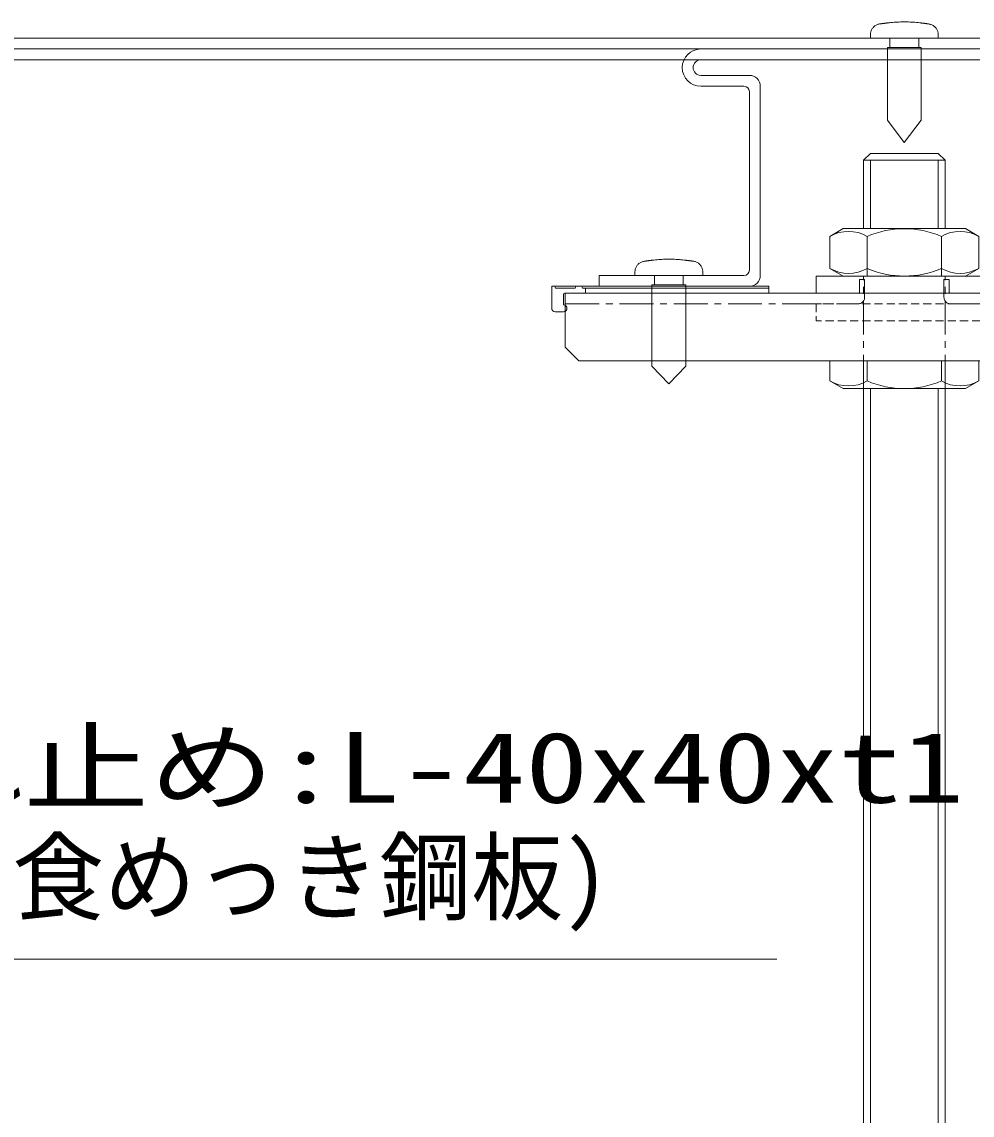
# Model space of a CAD drawing. Units: millimetres, scale not verified. Extents: x -829 to 829, y -160 to 161.
# Drawn here: x 670.76 to 698.79, y -50.57 to -18.32 of the extents above; entities that cross this region are included whole.
import ezdxf
from ezdxf.enums import TextEntityAlignment as Align

# ---------------------------------------------------------------- set-up
doc = ezdxf.new("R2010")
doc.units = ezdxf.units.MM
doc.header["$LTSCALE"] = 2
doc.linetypes.add('CHAIN1', pattern=[8, 5, -1, 1, -1])
doc.linetypes.add('DASHED1', pattern=[1.8, 1.2, -0.6])
for name, color, linetype, lineweight in [('0-0_一般', 4, 'Continuous', 9), ('0-1_根太', 4, 'Continuous', 9), ('0-3_束', 4, 'Continuous', 9), ('0-7_文字', 4, 'Continuous', 9), ('0-9_大引', 4, 'Continuous', 9)]:
    doc.layers.add(name, color=color, linetype=linetype, lineweight=lineweight)
doc.styles.add('ＭＳ ゴシック', font='')
doc.styles.get('ＭＳ ゴシック').set_extended_font_data('MS Gothic')

# ---------------------------------------------------------------- blocks, each defined once
blk = doc.blocks.new('グループ-298-1')
at = {"layer": '0-1_根太'}
for p, q in [((7705.16, -13.02), (8431.98, -13.02)), ((7705.16, -16.22), (8431.98, -16.22))]:
    blk.add_line(p, q, dxfattribs=at)
blk = doc.blocks.new('グループ-400-1')
at = {"layer": '0-0_一般'}
for p, q in [((8250.93, -13.02), (8250.93, -15.82)), ((8259.42, -15.82), (8259.42, -13.02))]:
    blk.add_line(p, q, dxfattribs=at)
for points in [[(8245.18, -13.02), (8245.18, -12.98), (8245.18, -12.93), (8245.18, -12.88), (8245.18, -12.83), (8245.18, -12.78), (8245.18, -12.73), (8245.18, -12.69), (8245.18, -12.64), (8245.18, -12.59), (8245.18, -12.54), (8245.18, -12.49), (8245.18, -12.45), (8245.18, -12.4), (8245.18, -12.35), (8245.18, -12.3), (8245.18, -12.25), (8245.18, -12.2), (8245.18, -12.16), (8245.18, -12.11), (8245.18, -12.06), (8245.18, -12.01), (8245.18, -11.85), (8245.2, -11.65), (8245.23, -11.44), (8245.27, -11.23), (8245.33, -11.02), (8245.4, -10.82), (8245.49, -10.61), (8245.6, -10.42), (8245.72, -10.22), (8245.85, -10.04), (8245.99, -9.86), (8246.15, -9.7), (8246.32, -9.55), (8246.5, -9.41), (8246.68, -9.29), (8246.87, -9.18), (8247.07, -9.08), (8247.27, -9)], [(8247.27, -9), (8247.47, -8.93), (8247.67, -8.88), (8247.87, -8.84), (8248.02, -8.82), (8248.13, -8.81), (8248.23, -8.79), (8248.33, -8.78), (8248.44, -8.77), (8248.54, -8.75), (8248.65, -8.74), (8248.75, -8.73), (8248.85, -8.71), (8248.96, -8.7), (8249.06, -8.69), (8249.16, -8.67), (8249.27, -8.66), (8249.37, -8.65), (8249.48, -8.63), (8249.58, -8.62), (8249.68, -8.61), (8249.79, -8.59), (8249.89, -8.58), (8250, -8.57), (8250.1, -8.55), (8250.29, -8.53), (8250.77, -8.47), (8251.24, -8.42), (8251.71, -8.38), (8252.18, -8.34), (8252.65, -8.31), (8253.12, -8.28), (8253.59, -8.26), (8254.06, -8.24), (8254.53, -8.23), (8255, -8.22), (8255.47, -8.22), (8255.94, -8.23), (8256.41, -8.24), (8256.88, -8.26)], [(8256.88, -8.26), (8257.35, -8.28), (8257.82, -8.31), (8258.29, -8.35), (8258.77, -8.39), (8259.24, -8.43), (8259.71, -8.49), (8260.18, -8.54), (8260.28, -8.56), (8260.38, -8.57), (8260.49, -8.58), (8260.59, -8.6), (8260.7, -8.61), (8260.8, -8.62), (8260.9, -8.64), (8261.01, -8.65), (8261.11, -8.66), (8261.22, -8.68), (8261.32, -8.69), (8261.42, -8.7), (8261.53, -8.72), (8261.63, -8.73), (8261.73, -8.74), (8261.84, -8.76), (8261.94, -8.77), (8262.05, -8.78), (8262.15, -8.8), (8262.25, -8.81), (8262.36, -8.82), (8262.53, -8.85), (8262.73, -8.89), (8262.93, -8.95), (8263.13, -9.02), (8263.33, -9.1), (8263.53, -9.2), (8263.72, -9.32), (8263.9, -9.44), (8264.08, -9.59), (8264.24, -9.74), (8264.4, -9.91)], [(8264.4, -9.91), (8264.54, -10.08), (8264.67, -10.27), (8264.78, -10.46), (8264.88, -10.66), (8264.97, -10.87), (8265.04, -11.07), (8265.1, -11.28), (8265.14, -11.49), (8265.16, -11.7), (8265.18, -11.9), (8265.18, -12.02), (8265.18, -12.07), (8265.18, -12.12), (8265.18, -12.17), (8265.18, -12.22), (8265.18, -12.27), (8265.18, -12.31), (8265.18, -12.36), (8265.18, -12.41), (8265.18, -12.46), (8265.18, -12.51), (8265.18, -12.55), (8265.18, -12.6), (8265.18, -12.65), (8265.18, -12.7), (8265.18, -12.75), (8265.18, -12.79), (8265.18, -12.84), (8265.18, -12.89), (8265.18, -12.94), (8265.18, -12.99), (8264.94, -13.02), (8264, -13.02), (8263.06, -13.02), (8262.12, -13.02), (8261.18, -13.02), (8260.24, -13.02), (8259.29, -13.02), (8258.35, -13.02)], [(8258.35, -13.02), (8257.41, -13.02), (8256.47, -13.02), (8255.53, -13.02), (8254.59, -13.02), (8253.65, -13.02), (8252.71, -13.02), (8251.77, -13.02), (8250.82, -13.02), (8249.88, -13.02), (8248.94, -13.02), (8248, -13.02), (8247.06, -13.02), (8246.12, -13.02), (8245.18, -13.02)]]:
    blk.add_lwpolyline(points, dxfattribs=at)
blk.add_lwpolyline([(8250.18, -15.82), (8250.18, -37.25), (8255.18, -43.82), (8260.18, -37.25), (8260.18, -15.82)], close=True, dxfattribs=at)
blk = doc.blocks.new('グループ-402-1')
at = {"layer": '0-3_束'}
for p, q in [((8243.18, -49.04), (8245.18, -47.04)), ((8245.18, -47.04), (8265.18, -47.04)), ((8265.18, -47.04), (8267.18, -49.04)), ((8243.18, -49.04), (8267.18, -49.04)), ((8243.18, -49.04), (8243.18, -69.22)), ((8245.18, -49.04), (8245.18, -69.22)), ((8265.18, -49.04), (8265.18, -69.22)), ((8267.18, -49.04), (8267.18, -69.22)), ((8243.18, -116.42), (8243.18, -474.82)), ((8245.18, -116.42), (8245.18, -474.82)), ((8265.18, -116.42), (8265.18, -474.82)), ((8267.18, -116.42), (8267.18, -474.82))]:
    blk.add_line(p, q, dxfattribs=at)
blk = doc.blocks.new('グループ-403-1')
at = {"layer": '0-3_束'}
for p, q in [((8229.18, -83.22), (8229.18, -88.22)), ((8281.18, -83.22), (8229.18, -83.22)), ((8281.18, -88.22), (8281.18, -83.22))]:
    blk.add_line(p, q, dxfattribs=at)
blk = doc.blocks.new('グループ-404-1')
at = {"layer": '0-3_束'}
for p, q in [((8233.24, -108.22), (8233.24, -114.15)), ((8244.21, -108.22), (8244.21, -114.15)), ((8266.15, -108.22), (8266.15, -114.15)), ((8277.12, -108.22), (8277.12, -114.15)), ((8233.24, -114.15), (8237.18, -116.42)), ((8277.12, -114.15), (8273.18, -116.42)), ((8273.18, -116.42), (8237.18, -116.42))]:
    blk.add_line(p, q, dxfattribs=at)
for centre, radius, start, end in [((8238.72, -104.65), 10.97, 240, 300), ((8255.18, -88.83), 27.59, 246.5735, 293.4265), ((8271.63, -104.65), 10.97, 240, 300)]:
    blk.add_arc(centre, radius, start, end, dxfattribs=at)
blk = doc.blocks.new('グループ-405-1')
at = {"layer": '0-3_束'}
for p, q in [((8151.18, -92.72), (8151.18, -86.22)), ((8151.78, -86.22), (8151.18, -86.22)), ((8215.18, -86.22), (8151.78, -86.22)), ((8152.48, -86.82), (8157.88, -86.82)), ((8158.58, -86.22), (8159.78, -86.22)), ((8160.48, -86.82), (8161.18, -86.82)), ((8161.18, -86.82), (8161.18, -88.22)), ((8215.18, -86.82), (8161.18, -86.82)), ((8215.18, -86.22), (8215.18, -88.22)), ((8154.68, -91.72), (8154.68, -88.62)), ((8215.18, -88.22), (8155.08, -88.22)), ((8154.68, -93.72), (8152.18, -93.72))]:
    blk.add_line(p, q, dxfattribs=at)
for centre, radius, start, end in [((8151.88, -86.52), 0.3, 0, 90), ((8152.48, -86.52), 0.3, 180, 270), ((8157.88, -86.52), 0.3, 270, 0), ((8158.48, -86.52), 0.3, 90, 180), ((8159.88, -86.52), 0.3, 0, 90), ((8160.48, -86.52), 0.3, 180, 270), ((8155.08, -88.62), 0.4, 90, 180), ((8152.18, -92.72), 1, 180, 270), ((8154.68, -92.72), 1, 60.2034, 90), ((8154.68, -92.72), 1, 270, 299.7966)]:
    blk.add_arc(centre, radius, start, end, dxfattribs=at)
at = {"layer": '0-3_束', "linetype": 'CHAIN1'}
blk.add_arc((8154.68, -92.72), 1, 299.7966, 60.2034, dxfattribs=at)
blk = doc.blocks.new('グループ-406-1')
at = {"layer": '0-3_束'}
for p, q in [((8295.18, -86.22), (8295.18, -88.22)), ((8295.18, -86.22), (8358.58, -86.22)), ((8295.18, -86.82), (8349.18, -86.82)), ((8349.88, -86.82), (8349.18, -86.82)), ((8349.18, -86.82), (8349.18, -88.22)), ((8351.78, -86.22), (8350.58, -86.22)), ((8357.88, -86.82), (8352.48, -86.82)), ((8358.58, -86.22), (8359.18, -86.22)), ((8359.18, -92.72), (8359.18, -86.22)), ((8295.18, -88.22), (8355.27, -88.22)), ((8355.67, -91.72), (8355.67, -88.62)), ((8355.67, -93.72), (8358.18, -93.72))]:
    blk.add_line(p, q, dxfattribs=at)
for centre, radius, start, end in [((8349.88, -86.52), 0.3, 270, 0), ((8350.48, -86.52), 0.3, 90, 180), ((8351.88, -86.52), 0.3, 0, 90), ((8352.48, -86.52), 0.3, 180, 270), ((8357.88, -86.52), 0.3, 270, 0), ((8358.48, -86.52), 0.3, 90, 180), ((8355.27, -88.62), 0.4, 0, 90), ((8355.67, -92.72), 1, 90, 119.7966), ((8358.18, -92.72), 1, 270, 0), ((8355.67, -92.72), 1, 240.2034, 270)]:
    blk.add_arc(centre, radius, start, end, dxfattribs=at)
at = {"layer": '0-3_束', "linetype": 'CHAIN1'}
blk.add_arc((8355.67, -92.72), 1, 119.7966, 240.2034, dxfattribs=at)
blk = doc.blocks.new('グループ-407-1')
at = {"layer": '0-3_束', "color": 7, "linetype": 'DASHED1'}
for p, q in [((8229.18, -91.42), (8229.18, -96.42)), ((8281.18, -91.42), (8229.18, -91.42)), ((8281.18, -96.42), (8281.18, -91.42)), ((8281.18, -96.42), (8229.18, -96.42))]:
    blk.add_line(p, q, dxfattribs=at)
blk = doc.blocks.new('グループ-408-1')
at = {"layer": '0-3_束', "color": 7, "linetype": 'CHAIN1'}
for p, q in [((8243.18, -116.42), (8243.18, -83.22)), ((8267.18, -116.42), (8267.18, -83.22)), ((8241.98, -84.22), (8241.98, -87.92)), ((8243.48, -84.22), (8241.98, -84.22)), ((8243.48, -89.42), (8243.48, -84.22)), ((8266.88, -84.22), (8268.38, -84.22)), ((8266.88, -89.42), (8266.88, -84.22)), ((8268.38, -84.22), (8268.38, -87.92)), ((8155.18, -91.42), (8241.48, -91.42)), ((8355.18, -91.42), (8268.88, -91.42))]:
    blk.add_line(p, q, dxfattribs=at)
at = {"layer": '0-3_束'}
for p, q in [((8155.18, -88.22), (8155.18, -104.22)), ((8155.18, -104.22), (8159.18, -108.22)), ((8355.18, -104.22), (8351.18, -108.22)), ((8159.18, -108.22), (8351.18, -108.22))]:
    blk.add_line(p, q, dxfattribs=at)
at = {"layer": '0-3_束', "linetype": 'CHAIN1'}
for p, q in [((8241.68, -88.22), (8229.18, -88.22)), ((8268.68, -88.22), (8320.38, -88.22))]:
    blk.add_line(p, q, dxfattribs=at)
at = {"layer": '0-3_束'}
blk.add_lwpolyline([(8155.18, -88.22), (8355.18, -88.22), (8355.18, -104.22)], dxfattribs=at)
at = {"layer": '0-3_束', "color": 7, "linetype": 'CHAIN1'}
for centre, start, end in [((8241.48, -89.42), 270, 0), ((8268.88, -89.42), 180, 270)]:
    blk.add_arc(centre, 2, start, end, dxfattribs=at)
at = {"layer": '0-3_束', "linetype": 'CHAIN1'}
for centre, start, end in [((8241.68, -87.92), 270, 0), ((8268.68, -87.92), 180, 270)]:
    blk.add_arc(centre, 0.3, start, end, dxfattribs=at)
at = {"layer": '0-3_束'}
for name in ['グループ-403-1', 'グループ-405-1', 'グループ-406-1', 'グループ-407-1', 'グループ-404-1']:
    blk.add_blockref(name, (0, 0), dxfattribs=at)
blk = doc.blocks.new('グループ-409-1')
at = {"layer": '0-3_束'}
for p, q in [((8233.24, -71.5), (8237.18, -69.22)), ((8237.18, -69.22), (8255.18, -69.22)), ((8273.18, -69.22), (8255.18, -69.22)), ((8277.12, -71.5), (8273.18, -69.22)), ((8233.24, -80.95), (8233.24, -71.5)), ((8244.21, -83.22), (8244.21, -71.5)), ((8266.15, -83.22), (8266.15, -71.5)), ((8277.12, -80.95), (8277.12, -71.5)), ((8229.18, -83.22), (8229.18, -88.22)), ((8255.18, -83.22), (8229.18, -83.22)), ((8233.24, -80.95), (8237.18, -83.22)), ((8233.24, -83.22), (8255.18, -83.22)), ((8255.18, -83.22), (8281.18, -83.22)), ((8277.12, -83.22), (8255.18, -83.22)), ((8277.12, -80.95), (8273.18, -83.22)), ((8281.18, -83.22), (8281.18, -88.22))]:
    blk.add_line(p, q, dxfattribs=at)
for points in [[(8255.18, -83.22), (8233.24, -83.22), (8255.18, -83.22)], [(8255.18, -83.22), (8277.12, -83.22), (8255.18, -83.22)]]:
    blk.add_lwpolyline(points, dxfattribs=at)
for centre, radius, start, end in [((8238.72, -81), 10.97, 60, 120), ((8255.18, -96.82), 27.59, 90, 113.4265), ((8255.18, -96.82), 27.59, 66.5735, 90), ((8271.63, -81), 10.97, 60, 120), ((8238.72, -71.45), 10.97, 240, 300), ((8255.18, -55.63), 27.59, 246.5735, 270), ((8255.18, -55.63), 27.59, 270, 293.4265), ((8271.63, -71.45), 10.97, 240, 300)]:
    blk.add_arc(centre, radius, start, end, dxfattribs=at)
blk = doc.blocks.new('グループ-410-1')
at = {"layer": '0-3_束'}
for name in ['グループ-402-1', 'グループ-409-1', 'グループ-408-1']:
    blk.add_blockref(name, (0, 0), dxfattribs=at)
blk = doc.blocks.new('グループ-411-1')
at = {"layer": '0-0_一般'}
for p, q in [((8181.48, -83.02), (8181.48, -85.82)), ((8189.97, -85.82), (8189.97, -83.02))]:
    blk.add_line(p, q, dxfattribs=at)
for points in [[(8175.73, -83.02), (8175.73, -82.98), (8175.73, -82.93), (8175.73, -82.88), (8175.73, -82.83), (8175.73, -82.78), (8175.73, -82.73), (8175.73, -82.69), (8175.73, -82.64), (8175.73, -82.59), (8175.73, -82.54), (8175.73, -82.49), (8175.73, -82.45), (8175.73, -82.4), (8175.73, -82.35), (8175.73, -82.3), (8175.73, -82.25), (8175.73, -82.2), (8175.73, -82.16), (8175.73, -82.11), (8175.73, -82.06), (8175.73, -82.01), (8175.73, -81.85), (8175.75, -81.65), (8175.78, -81.44), (8175.82, -81.23), (8175.88, -81.02), (8175.95, -80.82), (8176.04, -80.61), (8176.15, -80.42), (8176.26, -80.22), (8176.4, -80.04), (8176.54, -79.86), (8176.7, -79.7), (8176.87, -79.55), (8177.05, -79.41), (8177.23, -79.29), (8177.42, -79.18), (8177.62, -79.08), (8177.82, -79)], [(8177.82, -79), (8178.02, -78.93), (8178.22, -78.88), (8178.42, -78.84), (8178.57, -78.82), (8178.68, -78.81), (8178.78, -78.79), (8178.88, -78.78), (8178.99, -78.77), (8179.09, -78.75), (8179.19, -78.74), (8179.3, -78.73), (8179.4, -78.71), (8179.51, -78.7), (8179.61, -78.69), (8179.71, -78.67), (8179.82, -78.66), (8179.92, -78.65), (8180.03, -78.63), (8180.13, -78.62), (8180.23, -78.61), (8180.34, -78.59), (8180.44, -78.58), (8180.54, -78.57), (8180.65, -78.55), (8180.84, -78.53), (8181.31, -78.47), (8181.78, -78.42), (8182.26, -78.38), (8182.73, -78.34), (8183.2, -78.31), (8183.67, -78.28), (8184.14, -78.26), (8184.61, -78.24), (8185.08, -78.23), (8185.55, -78.22), (8186.02, -78.22), (8186.49, -78.23), (8186.96, -78.24), (8187.43, -78.26)], [(8187.43, -78.26), (8187.9, -78.28), (8188.37, -78.31), (8188.84, -78.35), (8189.31, -78.39), (8189.78, -78.43), (8190.26, -78.49), (8190.73, -78.54), (8190.83, -78.56), (8190.93, -78.57), (8191.04, -78.58), (8191.14, -78.6), (8191.25, -78.61), (8191.35, -78.62), (8191.45, -78.64), (8191.56, -78.65), (8191.66, -78.66), (8191.76, -78.68), (8191.87, -78.69), (8191.97, -78.7), (8192.08, -78.72), (8192.18, -78.73), (8192.28, -78.74), (8192.39, -78.76), (8192.49, -78.77), (8192.59, -78.78), (8192.7, -78.8), (8192.8, -78.81), (8192.91, -78.82), (8193.08, -78.85), (8193.28, -78.89), (8193.48, -78.95), (8193.68, -79.02), (8193.88, -79.1), (8194.08, -79.2), (8194.27, -79.32), (8194.45, -79.44), (8194.63, -79.59), (8194.79, -79.74), (8194.95, -79.91)], [(8194.95, -79.91), (8195.09, -80.08), (8195.22, -80.27), (8195.33, -80.46), (8195.43, -80.66), (8195.52, -80.87), (8195.59, -81.07), (8195.64, -81.28), (8195.69, -81.49), (8195.71, -81.7), (8195.72, -81.9), (8195.73, -82.02), (8195.73, -82.07), (8195.73, -82.12), (8195.73, -82.17), (8195.73, -82.22), (8195.73, -82.27), (8195.73, -82.31), (8195.73, -82.36), (8195.73, -82.41), (8195.73, -82.46), (8195.73, -82.51), (8195.73, -82.55), (8195.73, -82.6), (8195.73, -82.65), (8195.73, -82.7), (8195.73, -82.75), (8195.73, -82.79), (8195.73, -82.84), (8195.73, -82.89), (8195.73, -82.94), (8195.73, -82.99), (8195.49, -83.02), (8194.55, -83.02), (8193.61, -83.02), (8192.67, -83.02), (8191.73, -83.02), (8190.78, -83.02), (8189.84, -83.02), (8188.9, -83.02)], [(8188.9, -83.02), (8187.96, -83.02), (8187.02, -83.02), (8186.08, -83.02), (8185.14, -83.02), (8184.2, -83.02), (8183.26, -83.02), (8182.31, -83.02), (8181.37, -83.02), (8180.43, -83.02), (8179.49, -83.02), (8178.55, -83.02), (8177.61, -83.02), (8176.67, -83.02), (8175.73, -83.02), (8175.73, -83.02)]]:
    blk.add_lwpolyline(points, dxfattribs=at)
blk.add_lwpolyline([(8180.73, -85.82), (8180.73, -109.76), (8185.73, -115.02), (8190.73, -109.76), (8190.73, -85.82)], close=True, dxfattribs=at)

msp = doc.modelspace()

# ---------------------------------------------------------------- linework, layer by layer
at = {"layer": '0-7_文字', "color": 7}
msp.add_line((659.791, -19.442), (696.79, -19.442), dxfattribs=at)
at = {"layer": '0-7_文字'}
msp.add_line((662.781, -45.97), (693.03, -45.97), dxfattribs=at)
at = {"layer": '0-9_大引'}
for p, q in [((690.79, -19.902), (692.22, -19.902)), ((692.06, -20.222), (690.79, -20.222)), ((692.54, -20.222), (692.54, -25.802)), ((692.22, -25.642), (692.22, -20.382))]:
    msp.add_line(p, q, dxfattribs=at)
for points in [[(690.79, -19.122), (696.79, -19.122), (702.79, -19.122)], [(702.79, -19.442), (696.79, -19.442), (690.79, -19.442)], [(692.22, -26.122), (687.79, -26.122), (687.79, -25.802), (692.06, -25.802)]]:
    msp.add_lwpolyline(points, dxfattribs=at)
for centre, radius, start, end in [((690.79, -19.672), 0.55, 90, 270), ((690.79, -19.672), 0.23, 90, 270), ((692.22, -20.222), 0.32, 0, 90), ((692.06, -20.382), 0.16, 0, 90), ((692.06, -25.642), 0.16, 270, 0), ((692.22, -25.802), 0.32, 270, 0)]:
    msp.add_arc(centre, radius, start, end, dxfattribs=at)

# ---------------------------------------------------------------- block references
at = {"layer": '0-0_一般', "xscale": 0.1, "yscale": 0.1}
for name in ['グループ-400-1', 'グループ-411-1']:
    msp.add_blockref(name, (-128.728, -17.5), dxfattribs=at)
at = {"layer": '0-1_根太', "xscale": 0.1, "yscale": 0.1}
msp.add_blockref('グループ-298-1', (-128.728, -17.5), dxfattribs=at)
at = {"layer": '0-3_束', "xscale": 0.1, "yscale": 0.1}
msp.add_blockref('グループ-410-1', (-128.728, -17.5), dxfattribs=at)

# ---------------------------------------------------------------- texts
at = {"layer": '0-7_文字', "style": 'ＭＳ ゴシック'}
for s, width, p in [('振れ止め:L-40x40xt1.6', 1.3, (663.397, -41.986)), ('（高耐食めっき鋼板)', 0.95, (662.354, -45.226))]:
    msp.add_text(s, height=2.09, dxfattribs=dict(at, width=width)).set_placement(p, align=Align.BOTTOM_LEFT)

doc.saveas('drawing.dxf')
